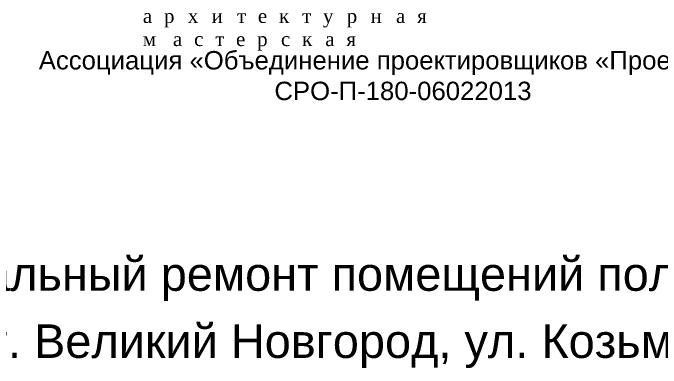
# Model space of a CAD drawing. Header units: metres. Extents: x 14591 to 15202, y 5442 to 5571.
# Drawn here: x 14606.66 to 14616.93, y 5495.72 to 5501.35 of the extents above; entities that cross this region are included whole.
import ezdxf

# ---------------------------------------------------------------- set-up
doc = ezdxf.new("R2010")
doc.units = ezdxf.units.M
doc.header["$MEASUREMENT"] = 0
doc.layers.add('контур здания на ситуации', color=1, linetype='Continuous', lineweight=30)
doc.styles.add('GOST 2.304', font='CS_Gost2304.shx')
doc.styles.get("Standard").update_dxf_attribs({"font": 'txt.shx', "height": 0.0025})
doc.styles.add('Style-Arial', font='arial.ttf')

# ---------------------------------------------------------------- blocks, each defined once
blk = doc.blocks.new('A$C2C6E360E_1_11')
at = {"color": 7, "linetype": 'Continuous', "lineweight": -2, "ltscale": 100, "insert": (-12.869, -5.981), "char_height": 0.22, "width": 7.98507, "attachment_point": 1}
blk.add_mtext('\\fTimes New Roman|b0|i0|c204204|p23;\\T2.270;архитектурная  мастерская', dxfattribs=at)

msp = doc.modelspace()

# ---------------------------------------------------------------- block references
at = {"layer": 'контур здания на ситуации', "linetype": 'Continuous', "lineweight": 13, "ltscale": 0.1}
msp.add_blockref('A$C2C6E360E_1_11', (14621.58713908, 5507.39240818), dxfattribs=at)

# ---------------------------------------------------------------- texts
at = {"color": 250, "lineweight": 13, "true_color": 0x191919, "insert": (14612.83975977, 5500.35470604), "char_height": 0.2916655, "width": 18.7815189931, "attachment_point": 5, "style": 'GOST 2.304'}
msp.add_mtext('\\fArial|b0|i0|c204204|p39;Ассоциация «Объединение проектировщиков «ПроектСити»\\PСРО-П-180-06022013', dxfattribs=at)
at = {"linetype": 'Continuous', "lineweight": 0, "insert": (14613.07207442, 5496.59793155), "char_height": 0.5319063005, "attachment_point": 5, "line_spacing_factor": 1.2, "style": 'Style-Arial'}
msp.add_mtext('Капитальный ремонт помещений поликлиники №3, \\Pпо адресу: г. Великий Новгород, ул. Козьмодемьянская, д. 12', dxfattribs=at)

doc.saveas('drawing.dxf')
